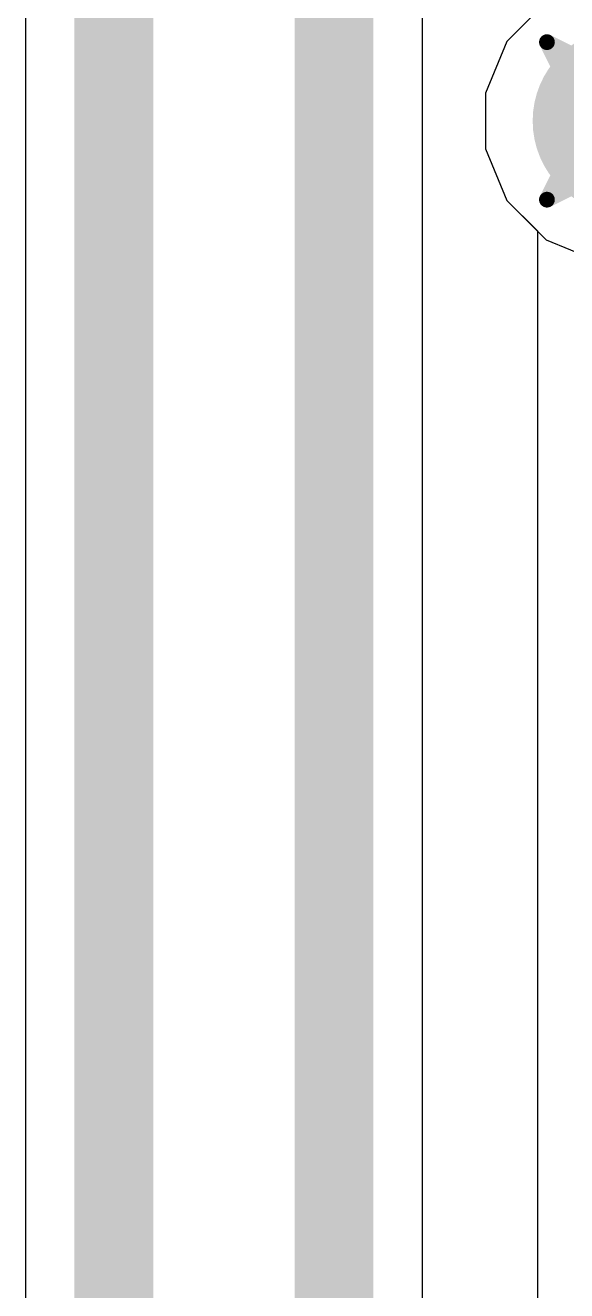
# Model space of a CAD drawing. Header units: inches. Extents: x -5 to 247, y -53 to 67.
# Drawn here: x 17.446 to 19.19, y -20.943 to -16.862 of the extents above; entities that cross this region are included whole.
import ezdxf

# ---------------------------------------------------------------- set-up
doc = ezdxf.new("R2010")
doc.units = ezdxf.units.IN
for name, color, linetype in [('Bottom Layer', 5, 'Continuous'), ('Drill Drawing', 1, 'Continuous'), ('Top Layer', 1, 'Continuous')]:
    doc.layers.add(name, color=color, linetype=linetype)

msp = doc.modelspace()

# ---------------------------------------------------------------- hatches: boundary and pattern name
at = {"layer": 'Bottom Layer'}
h = msp.add_hatch(color=5, dxfattribs=at)
edge = h.paths.add_edge_path()
edge.add_arc((19.3802, -17.1707), 0.3, 0, 360)
at = {"layer": 'Top Layer'}
h = msp.add_hatch(color=1, dxfattribs=at)
edge = h.paths.add_edge_path()
edge.add_arc((19.3802, -17.1707), 0.3, 0, 360)

# ---------------------------------------------------------------- linework, layer by layer
at = {"layer": 'Bottom Layer'}
for p, q in [((19.1239, -16.7872), (18.9967, -16.9145)), ((18.9967, -16.9145), (18.9278, -17.0807)), ((18.9278, -17.0807), (18.9278, -17.2607)), ((18.9278, -17.2607), (18.9967, -17.427)), ((18.9967, -17.427), (19.1239, -17.5542)), ((19.1239, -17.5542), (19.2902, -17.6231))]:
    msp.add_line(p, q, dxfattribs=at)
at = {"layer": 'Drill Drawing', "const_width": 0.0508}
for points in [[(19.1262, -16.9167), (19.3802, -17.0437)], [(19.1262, -16.9167), (19.2532, -17.1707)], [(19.1262, -17.4247), (19.2532, -17.1707)], [(19.1262, -17.4247), (19.3802, -17.2977)]]:
    msp.add_lwpolyline(points, dxfattribs=at)
at = {"layer": 'Drill Drawing', "const_width": 0.0254}
for points in [[(19.1135, -16.9167, 1), (19.1389, -16.9167, 1)], [(19.1135, -16.9167, 1), (19.1389, -16.9167, 1)], [(19.1135, -17.4247, 1), (19.1389, -17.4247, 1)], [(19.1135, -17.4247, 1), (19.1389, -17.4247, 1)]]:
    msp.add_lwpolyline(points, format="xyb", close=True, dxfattribs=at)
at = {"layer": 'Top Layer'}
for p, q in [((17.4458, -14.349), (17.4458, -22.0168)), ((18.7253, -22.5137), (18.7253, -14.9167)), ((19.1239, -16.7872), (18.9967, -16.9145)), ((18.9967, -16.9145), (18.9278, -17.0807)), ((18.9278, -17.0807), (18.9278, -17.2607)), ((18.9278, -17.2607), (18.9967, -17.427)), ((18.9967, -17.427), (19.0953, -17.5256)), ((19.0953, -17.5256), (19.0953, -23.1806))]:
    msp.add_line(p, q, dxfattribs=at)
at = {"layer": 'Top Layer', "const_width": 0.254}
for points in [[(17.7307, -22.1348), (17.7307, -14.349)], [(18.4404, -22.5137), (18.4404, -14.7987)]]:
    msp.add_lwpolyline(points, dxfattribs=at)

doc.saveas('drawing.dxf')
